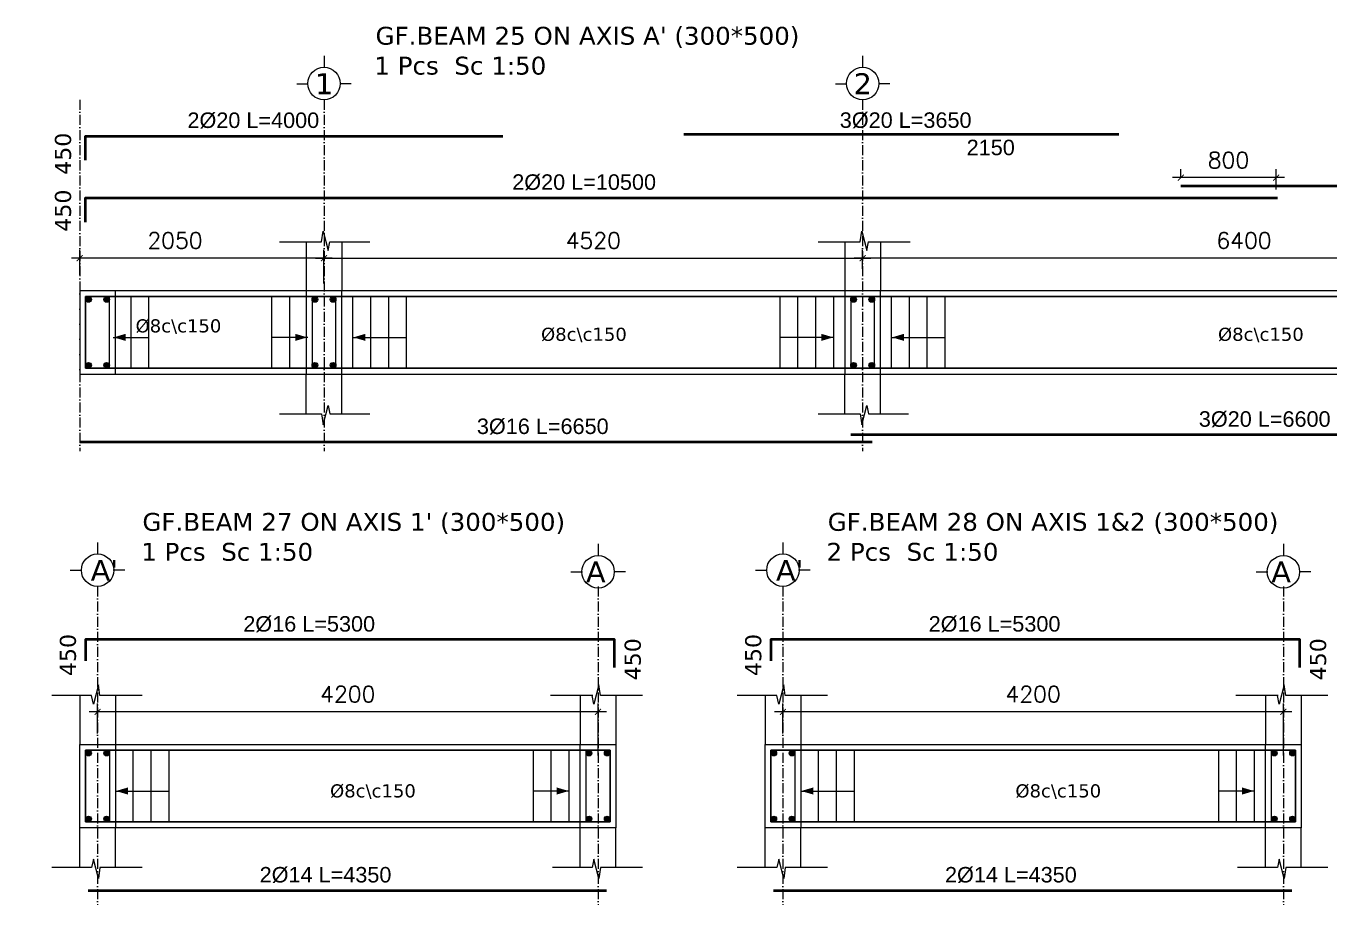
# Model space of a CAD drawing. Header units: inches. Extents: x -17020 to 43805, y -10194 to 123061.
# Drawn here: x 1091 to 2185, y 107911 to 108648 of the extents above; entities that cross this region are included whole.
import ezdxf

# ---------------------------------------------------------------- set-up
doc = ezdxf.new("R2010")
doc.units = ezdxf.units.IN
doc.header["$LTSCALE"] = 0.7
doc.header["$MEASUREMENT"] = 0
doc.linetypes.add('ACAD_ISO10W100', pattern=[18, 12, -3, 0, -3])
doc.layers.get('0').update_dxf_attribs({"lineweight": 13})
doc.layers.get('Defpoints').update_dxf_attribs({"lineweight": 5})
for name, color, linetype, lineweight in [('axis', 254, 'ACAD_ISO10W100', 9), ('BEAM FRAME', 5, 'Continuous', 18), ('COLUMN', 4, 'Continuous', 20), ('elevline', 30, 'Continuous', 20), ('FRAME 070', 5, 'Continuous', 60), ('hatch', 9, 'Continuous', 9), ('renforcment', 141, 'Continuous', 40), ('tex', 3, 'Continuous', 25), ('TEXT', 3, 'Continuous', 25), ('top rein. extension', 50, 'Continuous', 20), ('top renforcment', 7, 'Continuous', 40)]:
    doc.layers.add(name, color=color, linetype=linetype, lineweight=lineweight)
doc.styles.add('100', font='romans.shx', dxfattribs={"height": 13.5})
doc.styles.add('romanc', font='verdana.ttf', dxfattribs={"height": 250})
doc.styles.get("Standard").update_dxf_attribs({"font": 'arial.ttf', "height": 13})
doc.dimstyles.new('100', dxfattribs={"dimtxt": 13.5, "dimasz": 5, "dimexe": 7, "dimexo": 7, "dimgap": 8, "dimtad": 1, "dimdec": 0, "dimlfac": 10, "dimzin": 4, "dimdsep": 46, "dimtxsty": '100', "dimblk": 'ARCHTICK', "dimcen": 0.09, "dimdle": 7, "dimclrd": 1, "dimclre": 8, "dimclrt": 2, "dimadec": 0, "dimazin": 1, "dimtfac": 1, "dimtdec": 0, "dimtix": 1, "dimtofl": 0, "dimtmove": 0, "dimatfit": 3, "dimldrblk": 'ARCHTICK', "dimfxl": 0.18, "dimtolj": 1, "dimtzin": 0, "dimlwd": -1, "dimlwe": -1, "dimarcsym": 0})
doc.dimstyles.get("Standard").update_dxf_attribs({"dimtxt": 13, "dimasz": 5, "dimexe": 0.18, "dimexo": 0.0625, "dimgap": 6, "dimtad": 1, "dimdec": 0, "dimlfac": 10, "dimzin": 0, "dimdsep": 46, "dimtxsty": 'Standard', "dimblk": 'ARCHTICK', "dimcen": 0.09, "dimse1": 1, "dimse2": 1, "dimclrd": 1, "dimclre": 7, "dimclrt": 3, "dimadec": 0, "dimazin": 0, "dimtfac": 1, "dimtdec": 0, "dimtix": 1, "dimtofl": 0, "dimtmove": 0, "dimatfit": 3, "dimldrblk": 'ARCHTICK', "dimfxl": 1, "dimtolj": 1, "dimtzin": 0, "dimarcsym": 0})

# ---------------------------------------------------------------- blocks, each defined once
blk = doc.blocks.new('*D1884')
at = {"layer": 'Defpoints', "color": 0, "transparency": 16777216}
for p in [(1090.7, 108504.2, -218.4), (1090.7, 108504.2), (2140.7, 108504.2, -167.8)]:
    blk.add_point(p, dxfattribs=at)
at = {"layer": 'TEXT', "color": 3, "transparency": 16777216, "insert": (1559, 108517.2), "char_height": 13, "attachment_point": 5}
blk.add_mtext('\\A1;2%%C20 L=10500', dxfattribs=at)
blk = doc.blocks.new('_ArchTick')
at = {"color": 0, "linetype": 'ByBlock', "lineweight": 0, "const_width": 0.15}
blk.add_lwpolyline([(-0.5, -0.5), (0.5, 0.5)], dxfattribs=at)
blk = doc.blocks.new('*D1848')
at = {"layer": 'Defpoints', "color": 0, "transparency": 16777216}
for p in [(2059.7, 108514.2, -157.8), (2059.7, 108514.2), (2945.7, 108514.2, -218.5)]:
    blk.add_point(p, dxfattribs=at)
at = {"layer": 'TEXT', "color": 3, "transparency": 16777216, "insert": (2655.3, 108527.2), "char_height": 13, "attachment_point": 5}
blk.add_mtext('\\A1;2%%C20 L=8860', dxfattribs=at)
blk = doc.blocks.new('*D1886')
at = {"color": 8, "transparency": 16777216}
for p, q in [((2059.7, 108521.2), (2059.7, 108528.2)), ((2139.7, 108511.2), (2139.7, 108528.2))]:
    blk.add_line(p, q, dxfattribs=at)
at = {"color": 1, "transparency": 16777216}
blk.add_line((2146.7, 108521.2), (2052.7, 108521.2), dxfattribs=at)
at = {"layer": 'Defpoints', "color": 0, "transparency": 16777216}
for p in [(2059.7, 108521.2), (2059.7, 108514.2), (2139.7, 108504.2)]:
    blk.add_point(p, dxfattribs=at)
at = {"color": 1, "transparency": 16777216, "xscale": 5, "yscale": 5, "zscale": 5, "rotation": 180}
blk.add_blockref('_ArchTick', (2059.7, 108521.2), dxfattribs=at)
at = {"color": 1, "transparency": 16777216, "xscale": 5, "yscale": 5, "zscale": 5}
blk.add_blockref('_ArchTick', (2139.7, 108521.2), dxfattribs=at)
at = {"color": 2, "transparency": 16777216, "insert": (2099.7, 108535.9), "char_height": 13.5, "attachment_point": 5, "style": '100'}
blk.add_mtext('\\A1;800', dxfattribs=at)
blk = doc.blocks.new('*D1849')
at = {"color": 8, "transparency": 16777216}
for p, q in [((1792.7, 108444.7), (1792.7, 108460.6)), ((2432.7, 108447), (2432.7, 108460.6))]:
    blk.add_line(p, q, dxfattribs=at)
at = {"color": 1, "transparency": 16777216}
blk.add_line((2439.7, 108453.6), (1785.7, 108453.6), dxfattribs=at)
at = {"layer": 'Defpoints', "color": 0, "transparency": 16777216}
for p in [(1792.7, 108453.6), (1792.7, 108437.7), (2432.7, 108440)]:
    blk.add_point(p, dxfattribs=at)
at = {"color": 1, "transparency": 16777216, "xscale": 5, "yscale": 5, "zscale": 5, "rotation": 180}
blk.add_blockref('_ArchTick', (1792.7, 108453.6), dxfattribs=at)
at = {"color": 1, "transparency": 16777216, "xscale": 5, "yscale": 5, "zscale": 5}
blk.add_blockref('_ArchTick', (2432.7, 108453.6), dxfattribs=at)
at = {"color": 2, "transparency": 16777216, "insert": (2112.7, 108468.4), "char_height": 13.5, "attachment_point": 5, "style": '100'}
blk.add_mtext('\\A1;6400', dxfattribs=at)
blk = doc.blocks.new('*D1850')
at = {"color": 8, "transparency": 16777216}
for p, q in [((1340.7, 108432.4), (1340.7, 108460.6)), ((1792.7, 108444.7), (1792.7, 108460.6))]:
    blk.add_line(p, q, dxfattribs=at)
at = {"color": 1, "transparency": 16777216}
blk.add_line((1333.7, 108453.6), (1799.7, 108453.6), dxfattribs=at)
at = {"layer": 'Defpoints', "color": 0, "transparency": 16777216}
for p in [(1792.7, 108453.6), (1792.7, 108437.7), (1340.7, 108425.4)]:
    blk.add_point(p, dxfattribs=at)
at = {"color": 1, "transparency": 16777216, "xscale": 5, "yscale": 5, "zscale": 5, "rotation": 180}
blk.add_blockref('_ArchTick', (1340.7, 108453.6), dxfattribs=at)
at = {"color": 1, "transparency": 16777216, "xscale": 5, "yscale": 5, "zscale": 5}
blk.add_blockref('_ArchTick', (1792.7, 108453.6), dxfattribs=at)
at = {"color": 2, "transparency": 16777216, "insert": (1566.7, 108468.4), "char_height": 13.5, "attachment_point": 5, "style": '100'}
blk.add_mtext('\\A1;4520', dxfattribs=at)
blk = doc.blocks.new('*D1851')
at = {"layer": 'Defpoints', "color": 0, "transparency": 16777216}
for p in [(1090.7, 108556.1, -218.4), (1090.7, 108556.1), (1490.7, 108556.1, -209.5)]:
    blk.add_point(p, dxfattribs=at)
at = {"layer": 'TEXT', "color": 3, "transparency": 16777216, "insert": (1281.4, 108569.1), "char_height": 13, "attachment_point": 5}
blk.add_mtext('\\A1;2%%C20 L=4000', dxfattribs=at)
blk = doc.blocks.new('*D1852')
at = {"layer": 'Defpoints', "color": 0, "transparency": 16777216}
for p in [(1135.7, 108299.3, -13652.7), (1800.7, 108299.3, -37100.9), (1800.7, 108299.3)]:
    blk.add_point(p, dxfattribs=at)
at = {"layer": 'TEXT', "color": 3, "transparency": 16777216, "insert": (1524.3, 108312.3), "char_height": 13, "attachment_point": 5}
blk.add_mtext('\\A1;3%%C16 L=6650', dxfattribs=at)
blk = doc.blocks.new('*D1853')
at = {"layer": 'Defpoints', "color": 0, "transparency": 16777216}
for p in [(1782.7, 108305.4, -13652.7), (2442.7, 108305.4, -37100.9), (2442.7, 108305.4)]:
    blk.add_point(p, dxfattribs=at)
at = {"layer": 'TEXT', "color": 3, "transparency": 16777216, "insert": (2130.1, 108318.4), "char_height": 13, "attachment_point": 5}
blk.add_mtext('\\A1;3%%C20 L=6600', dxfattribs=at)
blk = doc.blocks.new('*D1854')
at = {"color": 8, "transparency": 16777216}
for p, q in [((1135.7, 108439.2), (1135.7, 108460.6)), ((1340.7, 108432.4), (1340.7, 108460.6))]:
    blk.add_line(p, q, dxfattribs=at)
at = {"color": 1, "transparency": 16777216}
blk.add_line((1347.7, 108453.6), (1128.7, 108453.6), dxfattribs=at)
at = {"layer": 'Defpoints', "color": 0, "transparency": 16777216}
for p in [(1135.7, 108453.6), (1135.7, 108432.2), (1340.7, 108425.4)]:
    blk.add_point(p, dxfattribs=at)
at = {"color": 1, "transparency": 16777216, "xscale": 5, "yscale": 5, "zscale": 5, "rotation": 180}
blk.add_blockref('_ArchTick', (1135.7, 108453.6), dxfattribs=at)
at = {"color": 1, "transparency": 16777216, "xscale": 5, "yscale": 5, "zscale": 5}
blk.add_blockref('_ArchTick', (1340.7, 108453.6), dxfattribs=at)
at = {"color": 2, "transparency": 16777216, "insert": (1215.7, 108468.4), "char_height": 13.5, "attachment_point": 5, "style": '100'}
blk.add_mtext('\\A1;2050', dxfattribs=at)
blk = doc.blocks.new('*D1857')
at = {"layer": 'Defpoints', "color": 0, "transparency": 16777216}
for p in [(1642.7, 108557.8, -203.1), (2007.7, 108557.8, -189.9), (1642.7, 108556.2)]:
    blk.add_point(p, dxfattribs=at)
at = {"layer": 'TEXT', "color": 3, "transparency": 16777216, "insert": (1828.8, 108569.2), "char_height": 13, "attachment_point": 5}
blk.add_mtext('\\A1;3%%C20 L=3650', dxfattribs=at)
blk = doc.blocks.new('*D1858')
at = {"layer": 'Defpoints', "color": 0, "transparency": 16777216}
for p in [(1792.7, 108556.2), (2007.7, 108556.2), (2007.7, 108533.8)]:
    blk.add_point(p, dxfattribs=at)
at = {"layer": 'TEXT', "color": 3, "transparency": 16777216, "insert": (1900.2, 108546.4), "char_height": 13, "attachment_point": 5}
blk.add_mtext('\\A1;2150', dxfattribs=at)
blk = doc.blocks.new('*D1864')
at = {"color": 8, "transparency": 16777216}
for p, q in [((1150.7, 108054.7), (1150.7, 108079.9)), ((1570.7, 108036.4), (1570.7, 108079.9))]:
    blk.add_line(p, q, dxfattribs=at)
at = {"color": 1, "transparency": 16777216}
blk.add_line((1577.7, 108072.9), (1143.7, 108072.9), dxfattribs=at)
at = {"layer": 'Defpoints', "color": 0, "transparency": 16777216}
for p in [(1150.7, 108072.9), (1150.7, 108047.7), (1570.7, 108029.4)]:
    blk.add_point(p, dxfattribs=at)
at = {"color": 1, "transparency": 16777216, "xscale": 5, "yscale": 5, "zscale": 5, "rotation": 180}
blk.add_blockref('_ArchTick', (1150.7, 108072.9), dxfattribs=at)
at = {"color": 1, "transparency": 16777216, "xscale": 5, "yscale": 5, "zscale": 5}
blk.add_blockref('_ArchTick', (1570.7, 108072.9), dxfattribs=at)
at = {"color": 2, "transparency": 16777216, "insert": (1360.7, 108087.7), "char_height": 13.5, "attachment_point": 5, "style": '100'}
blk.add_mtext('\\A1;4200', dxfattribs=at)
blk = doc.blocks.new('*D1865')
at = {"layer": 'Defpoints', "color": 0, "transparency": 16777216}
for p in [(1142.7, 107923, -37318.8), (1142.7, 107923), (1577.7, 107923, -13870.6)]:
    blk.add_point(p, dxfattribs=at)
at = {"layer": 'TEXT', "color": 3, "transparency": 16777216, "insert": (1342, 107936), "char_height": 13, "attachment_point": 5}
blk.add_mtext('\\A1;2%%C14 L=4350', dxfattribs=at)
blk = doc.blocks.new('*D1866')
at = {"layer": 'Defpoints', "color": 0, "transparency": 16777216}
for p in [(1097.3, 108133.5, -440.4), (1627.3, 108133.5, 46.4), (1627.3, 108133.5)]:
    blk.add_point(p, dxfattribs=at)
at = {"layer": 'TEXT', "color": 3, "transparency": 16777216, "insert": (1328.3, 108146.5), "char_height": 13, "attachment_point": 5}
blk.add_mtext('\\A1;2%%C16 L=5300', dxfattribs=at)
blk = doc.blocks.new('*D1867')
at = {"color": 8, "transparency": 16777216}
for p, q in [((1725.8, 108054.7), (1725.8, 108079.9)), ((2145.8, 108036.4), (2145.8, 108079.9))]:
    blk.add_line(p, q, dxfattribs=at)
at = {"color": 1, "transparency": 16777216}
blk.add_line((2152.8, 108072.9), (1718.8, 108072.9), dxfattribs=at)
at = {"layer": 'Defpoints', "color": 0, "transparency": 16777216}
for p in [(1725.8, 108072.9), (1725.8, 108047.7), (2145.8, 108029.4)]:
    blk.add_point(p, dxfattribs=at)
at = {"color": 1, "transparency": 16777216, "xscale": 5, "yscale": 5, "zscale": 5, "rotation": 180}
blk.add_blockref('_ArchTick', (1725.8, 108072.9), dxfattribs=at)
at = {"color": 1, "transparency": 16777216, "xscale": 5, "yscale": 5, "zscale": 5}
blk.add_blockref('_ArchTick', (2145.8, 108072.9), dxfattribs=at)
at = {"color": 2, "transparency": 16777216, "insert": (1935.8, 108087.7), "char_height": 13.5, "attachment_point": 5, "style": '100'}
blk.add_mtext('\\A1;4200', dxfattribs=at)
blk = doc.blocks.new('*D1868')
at = {"layer": 'Defpoints', "color": 0, "transparency": 16777216}
for p in [(1717.8, 107923, -37318.8), (1717.8, 107923), (2152.8, 107923, -13870.6)]:
    blk.add_point(p, dxfattribs=at)
at = {"layer": 'TEXT', "color": 3, "transparency": 16777216, "insert": (1917.1, 107936), "char_height": 13, "attachment_point": 5}
blk.add_mtext('\\A1;2%%C14 L=4350', dxfattribs=at)
blk = doc.blocks.new('*D1869')
at = {"layer": 'Defpoints', "color": 0, "transparency": 16777216}
for p in [(1672.4, 108133.5, -440.4), (2202.4, 108133.5, 46.4), (2202.4, 108133.5)]:
    blk.add_point(p, dxfattribs=at)
at = {"layer": 'TEXT', "color": 3, "transparency": 16777216, "insert": (1903.4, 108146.5), "char_height": 13, "attachment_point": 5}
blk.add_mtext('\\A1;2%%C16 L=5300', dxfattribs=at)

msp = doc.modelspace()

# ---------------------------------------------------------------- hatches: boundary and pattern name
at = {"layer": 'elevline'}
for points in [[(1145.48, 108418.93, 1), (1140.72, 108418.93, 1)], [(1155.96, 108418.93, -1), (1160.72, 108418.93, -1)], [(1335.48, 108418.93, 1), (1330.72, 108418.93, 1)], [(1345.96, 108418.93, -1), (1350.72, 108418.93, -1)], [(1787.48, 108418.93, 1), (1782.72, 108418.93, 1)], [(1797.96, 108418.93, -1), (1802.72, 108418.93, -1)], [(1145.48, 108363.69, -1), (1140.72, 108363.69, -1)], [(1155.96, 108363.69, 1), (1160.72, 108363.69, 1)], [(1335.48, 108363.69, -1), (1330.72, 108363.69, -1)], [(1345.96, 108363.69, 1), (1350.72, 108363.69, 1)], [(1787.48, 108363.69, -1), (1782.72, 108363.69, -1)], [(1797.96, 108363.69, 1), (1802.72, 108363.69, 1)], [(1145.48, 108038.27, 1), (1140.72, 108038.27, 1)], [(1155.96, 108038.27, -1), (1160.72, 108038.27, -1)], [(1565.48, 108038.27, 1), (1560.72, 108038.27, 1)], [(1575.96, 108038.27, -1), (1580.72, 108038.27, -1)], [(1720.56, 108038.27, 1), (1715.8, 108038.27, 1)], [(1731.04, 108038.27, -1), (1735.8, 108038.27, -1)], [(2140.56, 108038.27, 1), (2135.8, 108038.27, 1)], [(2151.04, 108038.27, -1), (2155.8, 108038.27, -1)], [(1145.48, 107983.03, -1), (1140.72, 107983.03, -1)], [(1155.96, 107983.03, 1), (1160.72, 107983.03, 1)], [(1565.48, 107983.03, -1), (1560.72, 107983.03, -1)], [(1575.96, 107983.03, 1), (1580.72, 107983.03, 1)], [(1720.56, 107983.03, -1), (1715.8, 107983.03, -1)], [(1731.04, 107983.03, 1), (1735.8, 107983.03, 1)], [(2140.56, 107983.03, -1), (2135.8, 107983.03, -1)], [(2151.04, 107983.03, 1), (2155.8, 107983.03, 1)]]:
    msp.add_hatch(color=256, dxfattribs=at).paths.add_polyline_path(points)

# ---------------------------------------------------------------- linework, layer by layer
at = {"layer": 'axis'}
for p, q in [((1135.72, 108586.5, 156.28), (1135.72, 108291.57, 156.28)), ((1340.72, 108586.5, 156.28), (1340.72, 108291.57, 156.28)), ((1792.72, 108586.5, 156.28), (1792.72, 108291.57, 156.28)), ((1792.72, 108586.5, 156.28), (1792.72, 108291.57, 156.28)), ((1150.72, 108178.17, -158.69), (1150.72, 107910.91, -158.69)), ((1570.72, 108178.17, -158.69), (1570.72, 107910.91, -158.69)), ((1725.8, 108178.17, -158.69), (1725.8, 107910.91, -158.69)), ((2145.8, 108178.17, -158.69), (2145.8, 107910.91, -158.69))]:
    msp.add_line(p, q, dxfattribs=at)
at = {"layer": 'BEAM FRAME'}
for points, elevation in [([(1135.72, 108356.31), (2899.72, 108356.31), (2899.72, 108426.31), (1135.72, 108426.31)], 374.18), ([(1585.72, 107975.65), (1135.72, 107975.65), (1135.72, 108045.65), (1585.72, 108045.65)], 59.22), ([(2160.8, 107975.65), (1710.8, 107975.65), (1710.8, 108045.65), (2160.8, 108045.65)], 59.22)]:
    msp.add_lwpolyline(points, close=True, dxfattribs=dict(at, elevation=elevation))
at = {"layer": 'COLUMN', "lineweight": 20}
for p, q in [((1325.72, 108467.24, 374.18), (1325.72, 108426.31, 374.18)), ((1355.72, 108467.24, 374.18), (1355.72, 108426.31, 374.18)), ((1777.72, 108467.24, 374.18), (1777.72, 108426.31, 374.18)), ((1807.72, 108467.24, 374.18), (1807.72, 108426.31, 374.18)), ((1325.72, 108322.88, 374.18), (1325.72, 108356.31, 374.18)), ((1355.72, 108322.88, 374.18), (1355.72, 108356.31, 374.18)), ((1777.72, 108322.88, 374.18), (1777.72, 108356.31, 374.18)), ((1807.72, 108322.88, 374.18), (1807.72, 108356.31, 374.18)), ((1135.72, 108086.58, 59.22), (1135.72, 108045.65, 59.22)), ((1165.72, 108086.58, 59.22), (1165.72, 108045.65, 59.22)), ((1555.72, 108086.58, 59.22), (1555.72, 108045.65, 59.22)), ((1585.72, 108086.58, 59.22), (1585.72, 108045.65, 59.22)), ((1710.8, 108086.58, 59.22), (1710.8, 108045.65, 59.22)), ((1740.8, 108086.58, 59.22), (1740.8, 108045.65, 59.22)), ((2130.8, 108086.58, 59.22), (2130.8, 108045.65, 59.22)), ((2160.8, 108086.58, 59.22), (2160.8, 108045.65, 59.22)), ((1135.72, 107942.22, 59.22), (1135.72, 107975.65, 59.22)), ((1165.72, 107942.22, 59.22), (1165.72, 107975.65, 59.22)), ((1555.72, 107942.22, 59.22), (1555.72, 107975.65, 59.22)), ((1585.72, 107942.22, 59.22), (1585.72, 107975.65, 59.22)), ((1710.8, 107942.22, 59.22), (1710.8, 107975.65, 59.22)), ((1740.8, 107942.22, 59.22), (1740.8, 107975.65, 59.22)), ((2130.8, 107942.22, 59.22), (2130.8, 107975.65, 59.22)), ((2160.8, 107942.22, 59.22), (2160.8, 107975.65, 59.22))]:
    msp.add_line(p, q, dxfattribs=at)
at = {"layer": 'elevline'}
for p, q in [((1178.81, 108361.31, 156.28), (1178.81, 108421.31, 156.28)), ((1193.81, 108361.31, 156.28), (1193.81, 108421.31, 156.28)), ((1297.06, 108361.31, 156.28), (1297.06, 108421.31, 156.28)), ((1312.06, 108361.31, 156.28), (1312.06, 108421.31, 156.28)), ((1365.03, 108361.31, 156.28), (1365.03, 108421.31, 156.28)), ((1379.99, 108361.31, 156.28), (1379.99, 108421.31, 156.28)), ((1394.99, 108361.31, 156.28), (1394.99, 108421.31, 156.28)), ((1409.99, 108361.31, 156.28), (1409.99, 108421.31, 156.28)), ((1723.45, 108361.31, 156.28), (1723.45, 108421.31, 156.28)), ((1738.45, 108361.31, 156.28), (1738.45, 108421.31, 156.28)), ((1753.45, 108361.31, 156.28), (1753.45, 108421.31, 156.28)), ((1768.41, 108361.31, 156.28), (1768.41, 108421.31, 156.28)), ((1817.03, 108361.31, 156.28), (1817.03, 108421.31, 156.28)), ((1831.99, 108361.31, 156.28), (1831.99, 108421.31, 156.28)), ((1846.99, 108361.31, 156.28), (1846.99, 108421.31, 156.28)), ((1861.99, 108361.31, 156.28), (1861.99, 108421.31, 156.28)), ((1180.72, 107980.65, -158.69), (1180.72, 108040.65, -158.69)), ((1195.72, 107980.65, -158.69), (1195.72, 108040.65, -158.69)), ((1210.72, 107980.65, -158.69), (1210.72, 108040.65, -158.69)), ((1516.45, 107980.65, -158.69), (1516.45, 108040.65, -158.69)), ((1531.45, 107980.65, -158.69), (1531.45, 108040.65, -158.69)), ((1546.41, 107980.65, -158.69), (1546.41, 108040.65, -158.69)), ((1755.8, 107980.65, -158.69), (1755.8, 108040.65, -158.69)), ((1770.8, 107980.65, -158.69), (1770.8, 108040.65, -158.69)), ((1785.8, 107980.65, -158.69), (1785.8, 108040.65, -158.69)), ((2091.53, 107980.65, -158.69), (2091.53, 108040.65, -158.69)), ((2106.53, 107980.65, -158.69), (2106.53, 108040.65, -158.69)), ((2121.49, 107980.65, -158.69), (2121.49, 108040.65, -158.69))]:
    msp.add_line(p, q, dxfattribs=at)
for centre in [(1143.1, 108418.93, 156.28), (1158.34, 108418.93, 156.28), (1333.1, 108418.93, 156.28), (1348.34, 108418.93, 156.28), (1785.1, 108418.93, 156.28), (1800.34, 108418.93, 156.28), (1143.1, 108363.69, 156.28), (1158.34, 108363.69, 156.28), (1333.1, 108363.69, 156.28), (1348.34, 108363.69, 156.28), (1785.1, 108363.69, 156.28), (1800.34, 108363.69, 156.28), (1143.1, 108038.27, -158.69), (1158.34, 108038.27, -158.69), (1563.1, 108038.27, -158.69), (1578.34, 108038.27, -158.69), (1718.18, 108038.27, -158.69), (1733.42, 108038.27, -158.69), (2138.18, 108038.27, -158.69), (2153.42, 108038.27, -158.69), (1143.1, 107983.03, -158.69), (1158.34, 107983.03, -158.69), (1563.1, 107983.03, -158.69), (1578.34, 107983.03, -158.69), (1718.18, 107983.03, -158.69), (1733.42, 107983.03, -158.69), (2138.18, 107983.03, -158.69), (2153.42, 107983.03, -158.69)]:
    msp.add_circle(centre, 2.38, dxfattribs=at)
at = {"layer": 'FRAME 070', "lineweight": 20}
for p, q in [((1338.69, 108467.24, 374.18), (1340.04, 108476.24, 374.18)), ((1340.04, 108476.24, 374.18), (1344.22, 108460.16, 374.18)), ((1790.69, 108467.24, 374.18), (1792.04, 108476.24, 374.18)), ((1792.04, 108476.24, 374.18), (1796.22, 108460.16, 374.18)), ((1303.33, 108467.24, 374.18), (1338.69, 108467.24, 374.18)), ((1344.22, 108460.16, 374.18), (1345.73, 108467.24, 374.18)), ((1345.73, 108467.24, 374.18), (1379.11, 108467.24, 374.18)), ((1755.33, 108467.24, 374.18), (1790.69, 108467.24, 374.18)), ((1796.22, 108460.16, 374.18), (1797.73, 108467.24, 374.18)), ((1797.25, 108467.24, 374.18), (1832.6, 108467.24, 374.18)), ((1340.04, 108313.88, 374.18), (1344.22, 108329.96, 374.18)), ((1344.22, 108329.96, 374.18), (1345.73, 108322.88, 374.18)), ((1792.04, 108313.88, 374.18), (1796.22, 108329.96, 374.18)), ((1796.22, 108329.96, 374.18), (1797.73, 108322.88, 374.18)), ((1303.33, 108322.88, 374.18), (1338.69, 108322.88, 374.18)), ((1338.69, 108322.88, 374.18), (1340.04, 108313.88, 374.18)), ((1345.73, 108322.88, 374.18), (1379.11, 108322.88, 374.18)), ((1755.33, 108322.88, 374.18), (1790.69, 108322.88, 374.18)), ((1790.69, 108322.88, 374.18), (1792.04, 108313.88, 374.18)), ((1797.73, 108322.88, 374.18), (1831.11, 108322.88, 374.18)), ((1145.71, 108086.58, 59.22), (1112.32, 108086.58, 59.22)), ((1147.22, 108079.5, 59.22), (1145.71, 108086.58, 59.22)), ((1151.4, 108095.58, 59.22), (1147.22, 108079.5, 59.22)), ((1152.75, 108086.58, 59.22), (1151.4, 108095.58, 59.22)), ((1188.11, 108086.58, 59.22), (1152.75, 108086.58, 59.22)), ((1566.19, 108086.58, 59.22), (1530.83, 108086.58, 59.22)), ((1567.22, 108079.5, 59.22), (1565.71, 108086.58, 59.22)), ((1571.4, 108095.58, 59.22), (1567.22, 108079.5, 59.22)), ((1572.75, 108086.58, 59.22), (1571.4, 108095.58, 59.22)), ((1608.11, 108086.58, 59.22), (1572.75, 108086.58, 59.22)), ((1720.79, 108086.58, 59.22), (1687.4, 108086.58, 59.22)), ((1722.3, 108079.5, 59.22), (1720.79, 108086.58, 59.22)), ((1726.48, 108095.58, 59.22), (1722.3, 108079.5, 59.22)), ((1727.83, 108086.58, 59.22), (1726.48, 108095.58, 59.22)), ((1763.19, 108086.58, 59.22), (1727.83, 108086.58, 59.22)), ((2141.27, 108086.58, 59.22), (2105.92, 108086.58, 59.22)), ((2142.3, 108079.5, 59.22), (2140.79, 108086.58, 59.22)), ((2146.48, 108095.58, 59.22), (2142.3, 108079.5, 59.22)), ((2147.83, 108086.58, 59.22), (2146.48, 108095.58, 59.22)), ((2183.19, 108086.58, 59.22), (2147.83, 108086.58, 59.22)), ((1147.22, 107949.3, 59.22), (1145.71, 107942.22, 59.22)), ((1151.4, 107933.22, 59.22), (1147.22, 107949.3, 59.22)), ((1567.22, 107949.3, 59.22), (1565.71, 107942.22, 59.22)), ((1571.4, 107933.22, 59.22), (1567.22, 107949.3, 59.22)), ((1722.3, 107949.3, 59.22), (1720.79, 107942.22, 59.22)), ((1726.48, 107933.22, 59.22), (1722.3, 107949.3, 59.22)), ((2142.3, 107949.3, 59.22), (2140.79, 107942.22, 59.22)), ((2146.48, 107933.22, 59.22), (2142.3, 107949.3, 59.22)), ((1145.71, 107942.22, 59.22), (1112.32, 107942.22, 59.22)), ((1152.75, 107942.22, 59.22), (1151.4, 107933.22, 59.22)), ((1188.11, 107942.22, 59.22), (1152.75, 107942.22, 59.22)), ((1565.71, 107942.22, 59.22), (1532.32, 107942.22, 59.22)), ((1572.75, 107942.22, 59.22), (1571.4, 107933.22, 59.22)), ((1608.11, 107942.22, 59.22), (1572.75, 107942.22, 59.22)), ((1720.79, 107942.22, 59.22), (1687.4, 107942.22, 59.22)), ((1727.83, 107942.22, 59.22), (1726.48, 107933.22, 59.22)), ((1763.19, 107942.22, 59.22), (1727.83, 107942.22, 59.22)), ((2140.79, 107942.22, 59.22), (2107.4, 107942.22, 59.22)), ((2147.83, 107942.22, 59.22), (2146.48, 107933.22, 59.22)), ((2183.19, 107942.22, 59.22), (2147.83, 107942.22, 59.22))]:
    msp.add_line(p, q, dxfattribs=at)
at = {"layer": 'FRAME 070', "lineweight": 15}
for points, elevation in [([(1135.72, 108356.31), (1165.72, 108356.31), (1165.72, 108426.31), (1135.72, 108426.31)], 156.28), ([(1325.72, 108356.31), (1355.72, 108356.31), (1355.72, 108426.31), (1325.72, 108426.31)], 156.28), ([(1777.72, 108356.31), (1807.72, 108356.31), (1807.72, 108426.31), (1777.72, 108426.31)], 156.28), ([(1165.72, 107975.65), (1135.72, 107975.65), (1135.72, 108045.65), (1165.72, 108045.65)], -158.69), ([(1585.72, 107975.65), (1555.72, 107975.65), (1555.72, 108045.65), (1585.72, 108045.65)], -158.69), ([(1740.8, 107975.65), (1710.8, 107975.65), (1710.8, 108045.65), (1740.8, 108045.65)], -158.69), ([(2160.8, 107975.65), (2130.8, 107975.65), (2130.8, 108045.65), (2160.8, 108045.65)], -158.69)]:
    msp.add_lwpolyline(points, close=True, dxfattribs=dict(at, elevation=elevation))
at = {"layer": 'hatch'}
for p, q in [((1340.72, 108623.48, 156.28), (1340.72, 108613.74, 156.28)), ((1792.72, 108623.48, 156.28), (1792.72, 108613.74, 156.28)), ((1317.8, 108600, 156.28), (1327.53, 108600, 156.28)), ((1363.64, 108600, 156.28), (1353.91, 108600, 156.28)), ((1769.8, 108600, 156.28), (1779.53, 108600, 156.28)), ((1815.64, 108600, 156.28), (1805.91, 108600, 156.28)), ((1150.72, 108215.15, -158.69), (1150.72, 108205.41, -158.69)), ((1570.72, 108213.78, -158.69), (1570.72, 108204.05, -158.69)), ((1725.8, 108215.15, -158.69), (1725.8, 108205.41, -158.69)), ((2145.8, 108213.78, -158.69), (2145.8, 108204.05, -158.69)), ((1127.8, 108191.67, -158.69), (1137.53, 108191.67, -158.69)), ((1173.64, 108191.67, -158.69), (1163.91, 108191.67, -158.69)), ((1547.8, 108190.31, -158.69), (1557.53, 108190.31, -158.69)), ((1593.64, 108190.31, -158.69), (1583.91, 108190.31, -158.69)), ((1702.88, 108191.67, -158.69), (1712.61, 108191.67, -158.69)), ((1748.72, 108191.67, -158.69), (1738.99, 108191.67, -158.69)), ((2122.88, 108190.31, -158.69), (2132.61, 108190.31, -158.69)), ((2168.72, 108190.31, -158.69), (2158.99, 108190.31, -158.69))]:
    msp.add_line(p, q, dxfattribs=at)
for centre in [(1340.72, 108600.12, 156.28), (1792.72, 108600.12, 156.28), (1150.72, 108191.79, -158.69), (1570.72, 108190.43, -158.69), (1725.8, 108191.79, -158.69), (2145.8, 108190.43, -158.69)]:
    msp.add_circle(centre, 13.62, dxfattribs=at)
at = {"layer": 'renforcment', "lineweight": -2}
for points, elevation in [([(1140.72, 108361.31), (2894.72, 108361.31), (2894.72, 108421.31), (1140.72, 108421.31)], 374.18), ([(1580.72, 107980.65), (1140.72, 107980.65), (1140.72, 108040.65), (1580.72, 108040.65)], 59.22), ([(2155.8, 107980.65), (1715.8, 107980.65), (1715.8, 108040.65), (2155.8, 108040.65)], 59.22)]:
    msp.add_lwpolyline(points, close=True, dxfattribs=dict(at, elevation=elevation))
at = {"layer": 'top rein. extension'}
for p, q in [((1163.85, 108387.15, 156.28), (1193.81, 108387.15, 156.28)), ((1327.02, 108387.15, 156.28), (1297.06, 108387.15, 156.28)), ((1365.03, 108387.15, 156.28), (1409.99, 108387.15, 156.28)), ((1768.41, 108387.15, 156.28), (1723.45, 108387.15, 156.28)), ((1817.03, 108387.15, 156.28), (1861.99, 108387.15, 156.28)), ((1165.76, 108006.49, -158.69), (1210.72, 108006.49, -158.69)), ((1546.41, 108006.49, -158.69), (1516.45, 108006.49, -158.69)), ((1740.84, 108006.49, -158.69), (1785.8, 108006.49, -158.69)), ((2121.49, 108006.49, -158.69), (2091.53, 108006.49, -158.69))]:
    msp.add_line(p, q, dxfattribs=at)
for points in [[(1174.32, 108390.15, 156.28), (1164.2, 108387.15, 156.28), (1174.32, 108384.15, 156.28)], [(1316.55, 108390.15, 156.28), (1326.67, 108387.15, 156.28), (1316.55, 108384.15, 156.28)], [(1375.5, 108390.15, 156.28), (1365.38, 108387.15, 156.28), (1375.5, 108384.15, 156.28)], [(1757.93, 108390.15, 156.28), (1768.06, 108387.15, 156.28), (1757.93, 108384.15, 156.28)], [(1827.5, 108390.15, 156.28), (1817.38, 108387.15, 156.28), (1827.5, 108384.15, 156.28)], [(1176.23, 108009.49, -158.69), (1166.11, 108006.49, -158.69), (1176.23, 108003.49, -158.69)], [(1535.93, 108009.49, -158.69), (1546.06, 108006.49, -158.69), (1535.93, 108003.49, -158.69)], [(1751.31, 108009.49, -158.69), (1741.19, 108006.49, -158.69), (1751.31, 108003.49, -158.69)], [(2111.01, 108009.49, -158.69), (2121.14, 108006.49, -158.69), (2111.01, 108003.49, -158.69)]]:
    msp.add_solid(points, dxfattribs=at)
at = {"layer": 'top renforcment'}
for p, q in [((2442.72, 108305.43, 156.28), (1782.72, 108305.43, 156.28)), ((1800.72, 108299.29, 156.28), (1135.72, 108299.29, 156.28)), ((1142.72, 107923, -376.59), (1577.72, 107923, -376.59)), ((1717.8, 107923, -376.59), (2152.8, 107923, -376.59))]:
    msp.add_line(p, q, dxfattribs=at)
for points, elevation in [([(1642.72, 108557.76), (2007.72, 108557.76)], 156.28), ([(1140.72, 108535.82), (1140.72, 108556.09), (1490.72, 108556.09)], 156.28), ([(2059.69, 108514.19), (2894.72, 108514.19), (2894.72, 108496.3)], 156.28), ([(1140.72, 108483.91), (1140.72, 108504.19), (2140.69, 108504.19)], 156.28), ([(1584.42, 108110.25), (1584.42, 108133.53), (1140.72, 108133.53), (1140.72, 108115.64)], -158.69), ([(2159.5, 108110.25), (2159.5, 108133.53), (1715.8, 108133.53), (1715.8, 108115.64)], -158.69)]:
    msp.add_lwpolyline(points, dxfattribs=dict(at, elevation=elevation))
at = {"layer": 'top renforcment', "lineweight": 15}
for points, elevation in [([(1140.72, 108361.31), (1160.72, 108361.31), (1160.72, 108421.31), (1140.72, 108421.31)], 156.28), ([(1330.72, 108361.31), (1350.72, 108361.31), (1350.72, 108421.31), (1330.72, 108421.31)], 156.28), ([(1782.72, 108361.31), (1802.72, 108361.31), (1802.72, 108421.31), (1782.72, 108421.31)], 156.28), ([(1160.72, 107980.65), (1140.72, 107980.65), (1140.72, 108040.65), (1160.72, 108040.65)], -158.69), ([(1580.72, 107980.65), (1560.72, 107980.65), (1560.72, 108040.65), (1580.72, 108040.65)], -158.69), ([(1735.8, 107980.65), (1715.8, 107980.65), (1715.8, 108040.65), (1735.8, 108040.65)], -158.69), ([(2155.8, 107980.65), (2135.8, 107980.65), (2135.8, 108040.65), (2155.8, 108040.65)], -158.69)]:
    msp.add_lwpolyline(points, close=True, dxfattribs=dict(at, elevation=elevation))

# ---------------------------------------------------------------- texts
at = {"layer": 'tex', "style": 'romanc'}
for p in [(1182.6, 108391.31, -33279.91), (1522.86, 108384.24, -33279.91), (2090.91, 108384.24, -33279.91), (1345.81, 108001.12, -33594.87), (1920.89, 108001.12, -33594.87)]:
    msp.add_text('%%C8c\\c150', height=11, dxfattribs=at).set_placement(p)
at = {"layer": 'TEXT', "style": 'romanc'}
for s, height, p in [("GF.BEAM 25 ON AXIS A' (300*500)", 15, (1383.97, 108632.73, 156.28)), ('1 Pcs  Sc 1:50 ', 15, (1382.95, 108607.64, 156.28)), ('1', 17.6, (1333.12, 108591.2, 156.28)), ('2', 17.6, (1785.12, 108591.2, 156.28)), ("GF.BEAM 27 ON AXIS 1' (300*500)", 15, (1188.34, 108224.81, -158.69)), ('GF.BEAM 28 ON AXIS 1&2 (300*500)', 15, (1763.42, 108224.81, -158.69)), ('1 Pcs  Sc 1:50 ', 15, (1187.32, 108199.71, -158.69)), ('2 Pcs  Sc 1:50 ', 15, (1762.41, 108199.71, -158.69)), ("A'", 17.6, (1144.88, 108182.87, -158.69)), ('A', 17.6, (1560.54, 108181.51, -158.69)), ("A'", 17.6, (1719.96, 108182.87, -158.69)), ('A', 17.6, (2135.63, 108181.51, -158.69))]:
    msp.add_text(s, height=height, dxfattribs=at).set_placement(p)
for p in [(1128.43, 108523.52, -72582.96), (1128.43, 108475.83, -72582.96), (1132.54, 108102.93, -73551.64), (1606.5, 108099.37, -73115.83), (1707.62, 108102.93, -73551.64), (2181.59, 108099.37, -73115.83)]:
    msp.add_text('450', height=13.5, rotation=90, dxfattribs=at).set_placement(p)

# ---------------------------------------------------------------- dimensions: what is measured, and where the dimension line sits
dim = msp.add_linear_dim(base=(2059.69, 108521.19, 156.28), p1=(2139.69, 108504.19, 156.28), p2=(2059.69, 108514.19, 156.28), dimstyle='100')
dim.commit()
dim.dimension.update_dxf_attribs({"geometry": '*D1886', "text_midpoint": (2099.69, 108535.94, 156.28)})
for base, p1, p2, picture, middle in [((1135.72, 108453.61, 156.28), (1340.72, 108425.42, 156.28), (1135.72, 108432.23, 156.28), '*D1854', (1215.72, 108453.61, 156.28)), ((1792.72, 108453.61, 156.28), (2432.72, 108440.02, 156.28), (1792.72, 108437.7, 156.28), '*D1849', (2112.72, 108453.61, 156.28)), ((1150.72, 108072.95, -158.69), (1570.72, 108029.39, -158.69), (1150.72, 108047.75, -158.69), '*D1864', (1360.72, 108072.95, -158.69)), ((1725.8, 108072.95, -158.69), (2145.8, 108029.39, -158.69), (1725.8, 108047.75, -158.69), '*D1867', (1935.8, 108072.95, -158.69))]:
    dim = msp.add_linear_dim(base=base, p1=p1, p2=p2, angle=180, dimstyle='100')
    dim.commit()
    dim.dimension.update_dxf_attribs({"geometry": picture, "text_midpoint": middle, "dimtype": 160})
dim = msp.add_linear_dim(base=(1792.72, 108453.61, 156.28), p1=(1340.72, 108425.42, 156.28), p2=(1792.72, 108437.7, 156.28), dimstyle='100')
dim.commit()
dim.dimension.update_dxf_attribs({"geometry": '*D1850', "text_midpoint": (1566.72, 108453.61, 156.28), "dimtype": 160})
at = {"layer": 'TEXT'}
for base, p1, p2, angle, text, picture, middle in [((1090.72, 108556.09, 156.28), (1490.72, 108556.09, -53.26), (1090.72, 108556.09, -62.11), 180, '2%%C20 L=<>', '*D1851', (1281.43, 108556.09, 156.28)), ((1642.72, 108556.2, 156.28), (2007.72, 108557.76, -33.6), (1642.72, 108557.76, -46.87), 180, '3%%C20 L=<>', '*D1857', (1828.76, 108556.2, 156.28)), ((2059.69, 108514.19, 156.28), (2945.72, 108514.19, -62.26), (2059.69, 108514.19, -1.5), 180, '2%%C20 L=<>', '*D1848', (2655.32, 108514.19, 156.28)), ((1090.72, 108504.19, 156.28), (2140.69, 108504.19, -11.48), (1090.72, 108504.19, -62.11), 180, '2%%C20 L=<>', '*D1884', (1558.98, 108504.19, 156.28)), ((2442.72, 108305.43, 12523.24), (1782.72, 108305.43, -1129.44), (2442.72, 108305.43, -24577.64), 0, '3%%C20 L=<>', '*D1853', (2130.11, 108305.43, 12523.24)), ((1800.72, 108299.29, 12523.24), (1135.72, 108299.29, -1129.44), (1800.72, 108299.29, -24577.64), 0, '3%%C16 L=<>', '*D1852', (1524.29, 108299.29, 12523.24)), ((1627.32, 108133.53, -158.69), (1097.32, 108133.53, -599.05), (1627.32, 108133.53, -112.3), 0, '2%%C16 L=<>', '*D1866', (1328.33, 108133.53, -158.69)), ((2202.4, 108133.53, -158.69), (1672.4, 108133.53, -599.05), (2202.4, 108133.53, -112.3), 0, '2%%C16 L=<>', '*D1869', (1903.41, 108133.53, -158.69)), ((1142.72, 107923, 12208.27), (1577.72, 107923, -1662.31), (1142.72, 107923, -25110.52), 180, '2%%C14 L=<>', '*D1865', (1341.97, 107923, 12208.27)), ((1717.8, 107923, 12208.27), (2152.8, 107923, -1662.31), (1717.8, 107923, -25110.52), 180, '2%%C14 L=<>', '*D1868', (1917.05, 107923, 12208.27))]:
    dim = msp.add_linear_dim(base=base, p1=p1, p2=p2, angle=angle, text=text, dimstyle='Standard', override={"dimsd1": 1, "dimsd2": 1, "dimfxl": 0.1, "dimfxlon": 1}, dxfattribs=at)
    dim.commit()
    dim.dimension.update_dxf_attribs({"geometry": picture, "text_midpoint": middle, "dimtype": 161})
dim = msp.add_linear_dim(base=(2007.72, 108533.8, 156.28), p1=(1792.72, 108556.19, 156.28), p2=(2007.72, 108556.19, 156.28), dimstyle='Standard', override={"dimsd1": 1, "dimsd2": 1, "dimfxl": 0.1, "dimfxlon": 1}, dxfattribs=at)
dim.commit()
dim.dimension.update_dxf_attribs({"geometry": '*D1858', "text_midpoint": (1900.22, 108546.43, 156.28)})

doc.saveas('drawing.dxf')
